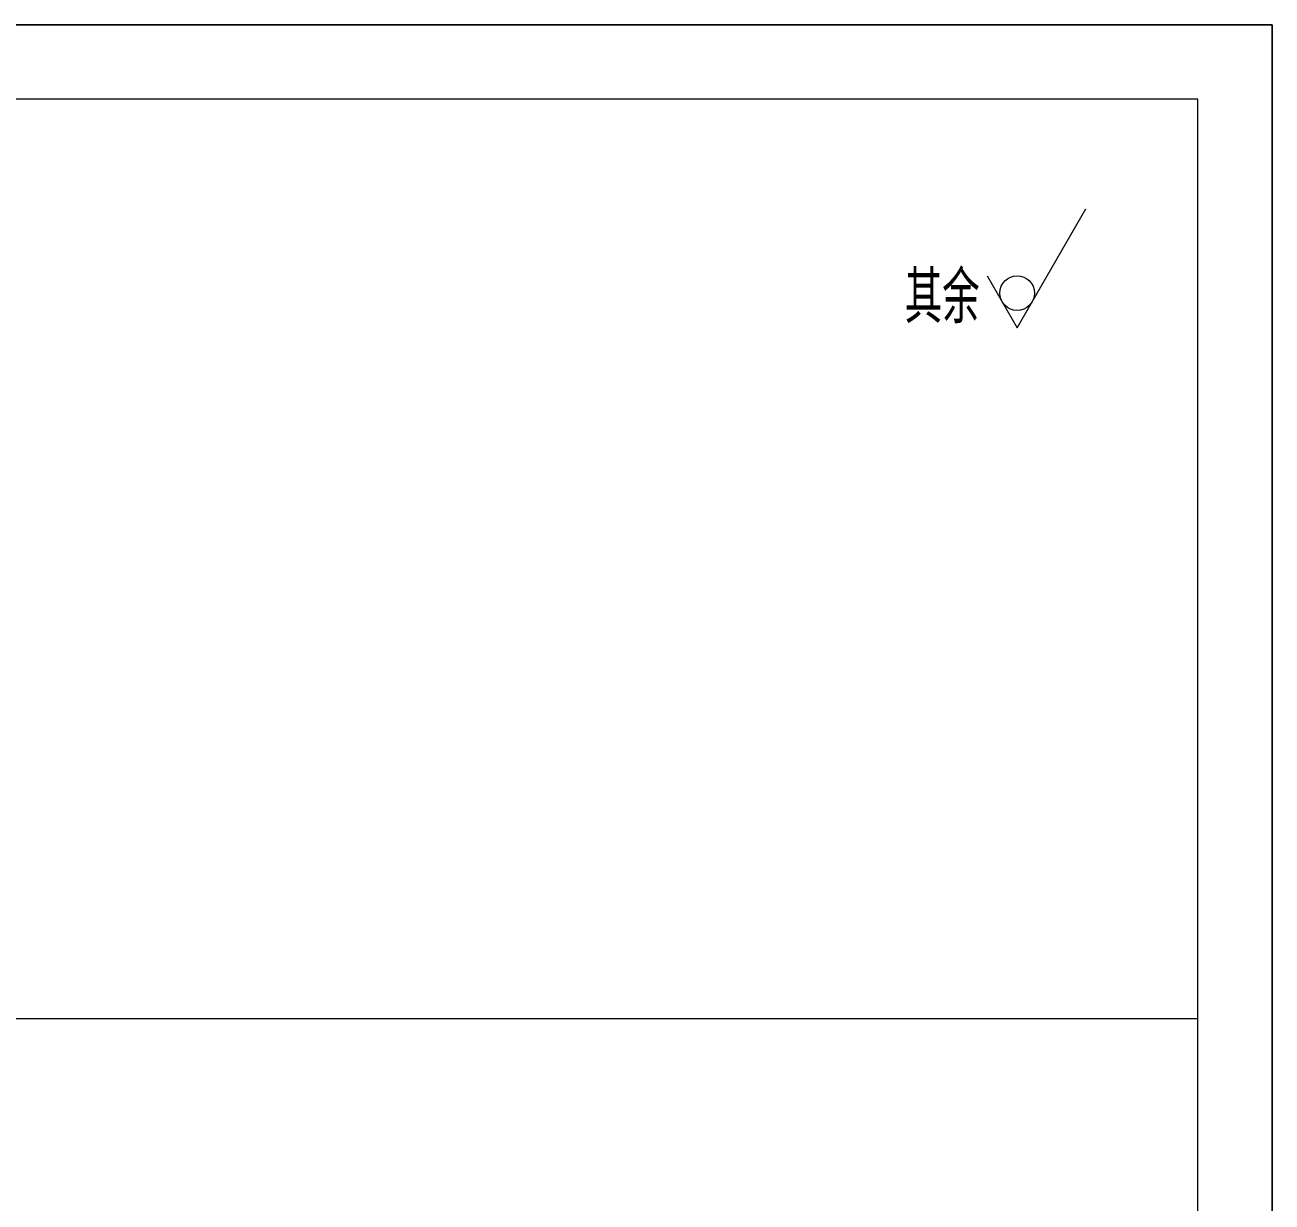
# Model space of a CAD drawing. Header units: millimetres. Extents: x 1333 to 129696, y -57210 to 105899.
# Drawn here: x 62605.1 to 62689.1, y 101273.6 to 101352.9 of the extents above; entities that cross this region are included whole.
import ezdxf

# ---------------------------------------------------------------- set-up
doc = ezdxf.new("R2010")
doc.units = ezdxf.units.MM
doc.header["$LTSCALE"] = 0.5
doc.linetypes.add('DOT2', pattern=[0.125, 0, -0.125])
doc.layers.add('图框', color=7, linetype='Continuous', lineweight=18)
doc.layers.add('标注线', color=3, linetype='Continuous', lineweight=18)
doc.layers.add('打印', color=7, linetype='Continuous', lineweight=15, plot=False)
doc.layers.add('打印-禁用', color=7, linetype='Continuous', lineweight=15, plot=False)
doc.styles.add('机械长仿宋', font='gbenor.shx', dxfattribs={"height": 1, "bigfont": 'gbcbig.shx'})

# ---------------------------------------------------------------- blocks, each defined once
blk = doc.blocks.new('GZDEH零件A3图框V01版')
at = {"layer": '图框', "linetype": 'Continuous'}
for p, q in [((3272.49, -1554.461), (2882.49, -1554.461)), ((3272.49, -1832.961), (3272.49, -1554.461))]:
    blk.add_line(p, q, dxfattribs=at)
at = {"layer": '打印-禁用', "linetype": 'Continuous'}
for p, q in [((3277.49, -1549.461), (2857.49, -1549.461)), ((3277.49, -1846.461), (3277.49, -1549.461))]:
    blk.add_line(p, q, dxfattribs=at)
blk = doc.blocks.new('DEH A3')
at = {"layer": '图框'}
blk.add_blockref('GZDEH零件A3图框V01版', (-2857.49, 1846.461), dxfattribs=at)
blk = doc.blocks.new('FINISHER_NON')
at = {"layer": '标注线'}
for p, q in [((0, 0), (4.619, 8)), ((-2.021, 3.5), (0, 0))]:
    blk.add_line(p, q, dxfattribs=at)
blk.add_circle((0, 2.333), 1.167, dxfattribs=at)
blk = doc.blocks.new('其余不去材料')
at = {"layer": '标注线'}
blk.add_blockref('FINISHER_NON', (0, 0), dxfattribs=at)
at = {"layer": '标注线', "color": 7, "linetype": 'DOT2', "style": '机械长仿宋'}
blk.add_text('其余', height=3.5, dxfattribs=at).set_placement((-7.561, 0.305))

msp = doc.modelspace()

# ---------------------------------------------------------------- linework, layer by layer
at = {"layer": '打印'}
msp.add_lwpolyline([(62269.101, 101352.912), (62689.101, 101352.912), (62689.101, 101055.912), (62269.101, 101055.912)], close=True, dxfattribs=at)
at = {"layer": '标注线'}
msp.add_line((62513.473, 101286.007), (62684.101, 101286.007), dxfattribs=at)

# ---------------------------------------------------------------- block references
at = {"layer": '图框'}
msp.add_blockref('DEH A3', (62269.101, 101055.912), dxfattribs=at)
at = {"layer": '标注线'}
msp.add_blockref('其余不去材料', (62671.935, 101332.523), dxfattribs=at)

doc.saveas('drawing.dxf')
